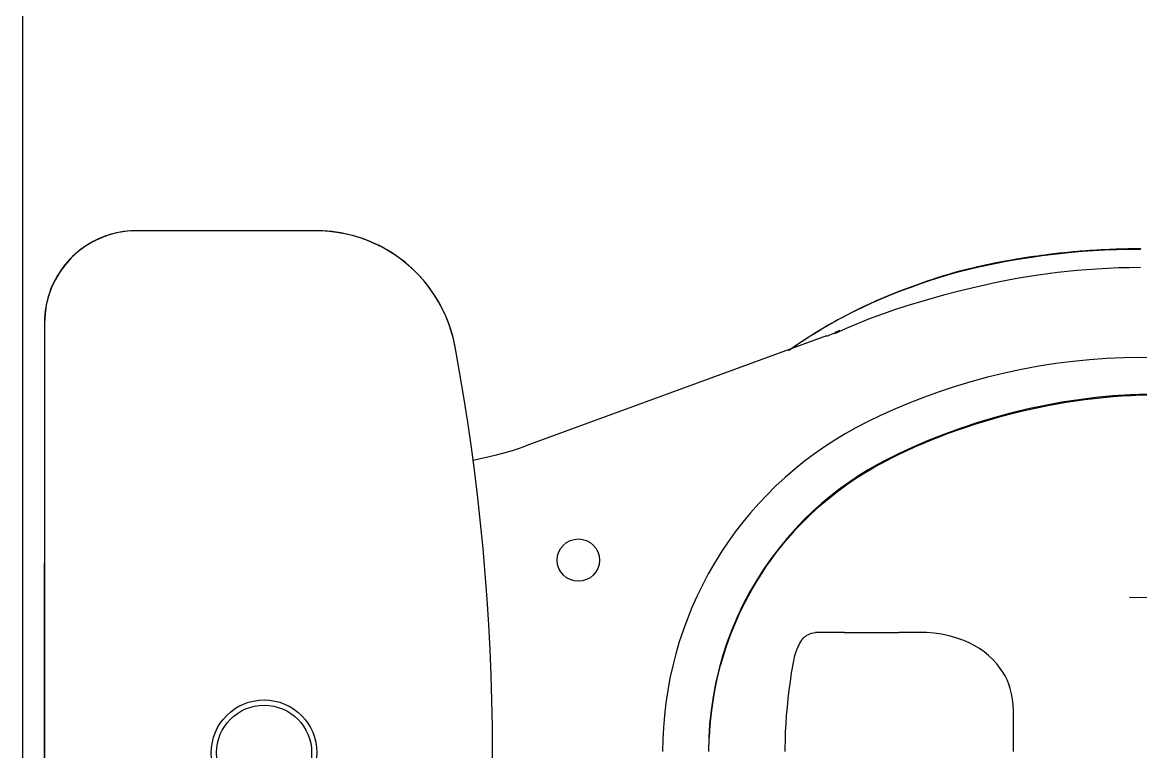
# Model space of a CAD drawing. Header units: metres. Extents: x 2442 to 5008, y 1070 to 2228.
# Drawn here: x 2512.3667 to 2512.7901, y 1093.9541 to 1094.23 of the extents above; entities that cross this region are included whole.
import ezdxf

# ---------------------------------------------------------------- set-up
doc = ezdxf.new("R2010")
doc.units = ezdxf.units.M
for name, color, linetype in [('ARQ LAYOUT', 252, 'Continuous'), ('ARQ_PAREDES', 6, 'Continuous'), ('LINHA_DE_CHAMADA', 7, 'Continuous')]:
    doc.layers.add(name, color=color, linetype=linetype)

# ---------------------------------------------------------------- blocks, each defined once
blk = doc.blocks.new('CD00_p')
for p, q in [((-175.2266546345957, 76.55139775381792), (-178.3189347745186, 75.09397582824408)), ((-176.0251945311991, 76.24127044275576), (-177.2697684598472, 75.6629494333344)), ((-174.7582611647145, 76.77025585970654), (-176.0251945311991, 76.24127044275576)), ((-172.0084002635944, 77.69799047064328), (-175.2266546345957, 76.55139775381792)), ((-173.470889972009, 77.24907754512554), (-174.7582611647145, 76.77025585970654)), ((-172.1650358007353, 77.67698132144608), (-173.470889972009, 77.24907754512554)), ((-170.8426840981411, 78.05328836773606), (-172.1650358007353, 77.67698132144608)), ((-168.695891824725, 78.52389391660466), (-172.0084002635944, 77.69799047064328)), ((-169.5058481982455, 78.3773965406669), (-170.8426840981411, 78.05328836773606)), ((-168.1565665319805, 78.64878161555743), (-169.5058481982455, 78.3773965406669)), ((-165.3214094129323, 79.02265092308113), (-168.695891824725, 78.52389391660466)), ((-166.7968997604036, 78.86699844128987), (-168.1565665319805, 78.64878161555743)), ((-165.4289278315202, 79.0316820025999), (-166.7968997604036, 78.86699844128987)), ((-164.0547469759905, 79.14254838210132), (-165.4289278315202, 79.0316820025999)), ((-161.9173917002344, 79.19115502845307), (-165.3214094129323, 79.02265092308113)), ((-162.6765510132311, 79.19939379696063), (-164.0547469759905, 79.14254838210132)), ((-161.9173917002344, 79.2075893423484), (-162.6765510132311, 79.19939379696063)), ((-161.9833944681669, 79.53942688683588), (-161.9833944681653, 79.20935671989969)), ((-161.9173917002344, 79.20758934234829), (-161.9173917002344, 79.19115502845307)), ((162.7722281529548, 79.2075893423476), (-161.9173917002344, 79.20758934234829)), ((162.7722281529548, 79.19115502845244), (-161.9173917002344, 79.19115502845307)), ((162.7722281529548, 79.19115502845244), (162.7722281529548, 79.2075893423052)), ((163.1769446793436, 79.20526053312727), (162.7722281529548, 79.20758934234772)), ((166.1762458656527, 79.02265092308045), (162.7722281529548, 79.19115502845244)), ((164.5551987179528, 79.16234589584934), (163.1769446793436, 79.20526053312727)), ((165.9299091352246, 79.06543067131201), (164.5551987179528, 79.16234589584934)), ((167.2989713966646, 78.91469382815387), (165.9299091352246, 79.06543067131201)), ((169.5507282774454, 78.52389391660398), (166.1762458656527, 79.02265092308045)), ((168.660293060545, 78.71039563985636), (167.2989713966646, 78.91469382815387)), ((170.0117967878776, 78.45287689461867), (168.660293060545, 78.71039563985636)), ((172.8632367163149, 77.69799047064254), (169.5507282774454, 78.52389391660398)), ((171.351423285263, 78.14255800841363), (170.0117967878776, 78.45287689461867)), ((172.6771341797311, 77.77993804754027), (171.351423285263, 78.14255800841363)), ((173.9869148252122, 77.36559366668848), (172.6771341797311, 77.77993804754027)), ((176.081491087316, 76.55139775381713), (172.8632367163149, 77.69799047064254)), ((175.2787770409464, 76.90017796814988), (173.9869148252122, 77.36559366668848)), ((176.5507617826692, 76.38441928735006), (175.2787770409464, 76.90017796814988)), ((179.173771227239, 75.09397582824317), (176.081491087316, 76.55139775381713)), ((177.8009417478084, 75.81911990940728), (176.5507617826692, 76.38441928735006)), ((-183.0926332201988, 72.06528297542656), (-184.1648714612283, 71.21228897764797)), ((-181.2545058996186, 73.33897512520218), (-184.004053287723, 71.30295160167998)), ((-181.987342195371, 72.87537716092527), (-183.0926332201988, 72.06528297542656)), ((-180.8506693115474, 73.64133247533869), (-181.987342195371, 72.87537716092527)), ((-178.3189347745186, 75.09397582824408), (-181.2545058996186, 73.33897512520218)), ((-179.6843330301787, 74.3619741527919), (-180.8506693115474, 73.64133247533869)), ((-178.4900971361891, 75.03619346800463), (-179.6843330301787, 74.3619741527919)), ((-177.2697684598472, 75.6629494333344), (-178.4900971361891, 75.03619346800463)), ((179.0274239163945, 75.20515472084764), (177.8009417478084, 75.81911990940728)), ((180.2283520295873, 74.54346980007386), (179.0274239163945, 75.20515472084764)), ((182.109342352339, 73.33897512520127), (179.173771227239, 75.09397582824317)), ((181.4019090080292, 73.8350809495484), (180.2283520295873, 74.54346980007386)), ((182.5463193123034, 73.08107217206941), (181.4019090080292, 73.8350809495484)), ((184.8588897404435, 71.30295160167913), (182.109342352339, 73.33897512520127)), ((183.65985124785, 72.28259409289194), (182.5463193123034, 73.08107217206941)), ((184.7408192166609, 71.4408623288333), (183.65985124785, 72.28259409289194)), ((-186.5401092355909, 69.00560622592025), (-188.8374546113506, 66.46955027805234)), ((-187.1673180300448, 68.4092250354513), (-188.0916588146128, 67.3982464555275)), ((-186.2037564200895, 69.38286841899446), (-187.1673180300448, 68.4092250354513)), ((-184.004053287723, 71.30295160167998), (-186.5401092355909, 69.00560622592025)), ((-185.202435681003, 70.31769672289346), (-186.2037564200895, 69.38286841899446)), ((-184.1648714612283, 71.21228897764797), (-185.202435681003, 70.31769672289346)), ((185.7875859179204, 70.55715580493961), (184.7408192166609, 71.4408623288333)), ((187.3949456883112, 69.00560622591934), (184.8588897404435, 71.30295160167913)), ((186.7985644978436, 69.63281502037188), (185.7875859179204, 70.55715580493961)), ((187.7722078813876, 68.66925341041565), (186.7985644978436, 69.63281502037188)), ((189.6922910640711, 66.46955027805149), (187.3949456883112, 69.00560622591934)), ((188.7070361852856, 67.66793267133022), (187.7722078813876, 68.66925341041565)), ((-190.8734781348728, 63.72000288994792), (-192.6284788379147, 60.78443176484791)), ((-190.6155751817418, 64.1569798499113), (-191.3695839592221, 63.01256954563473)), ((-188.8374546113506, 66.46955027805234), (-190.8734781348728, 63.72000288994792)), ((-189.8170971025644, 65.27051178545781), (-190.6155751817418, 64.1569798499113)), ((-188.9753653385052, 66.35147975426946), (-189.8170971025644, 65.27051178545781)), ((-188.0916588146128, 67.3982464555275), (-188.9753653385052, 66.35147975426946)), ((189.6016284400399, 66.63036845155557), (188.7070361852856, 67.66793267133022)), ((190.4546224378188, 65.55813021052558), (189.6016284400399, 66.63036845155557)), ((191.7283145875932, 63.72000288994707), (189.6922910640711, 66.46955027805149)), ((191.264716623319, 64.45283918569555), (190.4546224378188, 65.55813021052558)), ((192.0306719377319, 63.31616630187244), (191.264716623319, 64.45283918569555)), ((193.4833152906351, 60.78443176484706), (191.7283145875932, 63.72000288994707)), ((-192.6284788379147, 60.78443176484791), (-194.0859007634887, 57.69215162492503)), ((-193.3536229190801, 59.41160228541463), (-193.9189222970225, 58.16142232027607)), ((-192.7396577305203, 60.63808445400156), (-193.3536229190801, 59.41160228541463)), ((-192.0779728097462, 61.8390125671948), (-192.7396577305203, 60.63808445400156)), ((-191.3695839592221, 63.01256954563473), (-192.0779728097462, 61.8390125671948)), ((192.7513136151856, 62.14983002050269), (192.0306719377319, 63.31616630187244)), ((193.4255329303979, 60.95559412651352), (192.7513136151856, 62.14983002050269)), ((194.0522888957271, 59.73526545017216), (193.4255329303979, 60.95559412651352)), ((194.9407372162089, 57.69215162492412), (193.4833152906351, 60.78443176484706)), ((194.6306099051489, 58.49069152152276), (194.0522888957271, 59.73526545017216)), ((-194.9000966763616, 55.59757536281683), (-195.3144410572131, 54.287794717336)), ((-194.0859007634887, 57.69215162492503), (-195.2324934803141, 54.47389725392384)), ((-194.4346809778224, 56.88943757855293), (-194.9000966763616, 55.59757536281683)), ((-193.9189222970225, 58.16142232027607), (-194.4346809778224, 56.88943757855293)), ((195.1595953220987, 57.22375815504012), (194.6306099051489, 58.49069152152276)), ((196.0873299330344, 54.47389725392293), (194.9407372162089, 57.69215162492412)), ((195.6384170075169, 55.93638696233637), (195.1595953220987, 57.22375815504012)), ((196.066320783838, 54.63053279106032), (195.6384170075169, 55.93638696233637)), ((-196.0583969262755, 51.16138881505441), (-196.557153932752, 47.78690640326153)), ((-195.9873799042912, 51.62245732548178), (-196.2448986495287, 50.27095359815047)), ((-195.2324934803141, 54.47389725392384), (-196.0583969262755, 51.16138881505441)), ((-195.6770610180862, 52.96208382286807), (-195.9873799042912, 51.62245732548178)), ((-195.3144410572131, 54.287794717336), (-195.6770610180862, 52.96208382286807)), ((196.4426278301272, 53.30818108846904), (196.066320783838, 54.63053279106032)), ((196.9132333789957, 51.1613888150535), (196.0873299330344, 54.47389725392293)), ((196.7667360030583, 51.97134518857195), (196.4426278301272, 53.30818108846904)), ((197.0381210779487, 50.62206352230749), (196.7667360030583, 51.97134518857195)), ((197.4119903854723, 47.78690640326067), (196.9132333789957, 51.1613888150535)), ((-196.557153932752, 47.78690640326153), (-196.725658038124, 44.38288869056373)), ((-196.599933680984, 47.54056967282725), (-196.6968489055211, 46.16585925555808)), ((-196.4491968378264, 48.90963193426666), (-196.599933680984, 47.54056967282725)), ((-196.2448986495287, 50.27095359815047), (-196.4491968378264, 48.90963193426666)), ((197.2563379036811, 49.26239675073009), (197.0381210779487, 50.62206352230749)), ((197.4210214649912, 47.89442482184745), (197.2563379036811, 49.26239675073009)), ((197.5804944908443, 44.38288869056282), (197.4119903854723, 47.78690640326067)), ((197.5318878444925, 46.52024396631663), (197.4210214649912, 47.89442482184745)), ((-196.7397635427989, 44.78760521694727), (-196.7420923520192, 44.38288869056385)), ((-196.7420923520192, 44.38288869056373), (-196.725658038124, 44.38288869056373)), ((-196.7420923520192, 44.38288869056373), (-196.7420923520193, -23.87183795621706)), ((-196.6968489055211, 46.16585925555808), (-196.7397635427989, 44.78760521694727)), ((-196.725658038124, 44.38288869056373), (-196.7256580381242, -23.87183795621706)), ((197.5887332593516, 45.14204800355958), (197.5318878444925, 46.52024396631663)), ((197.5804944908442, -23.4247148135014), (197.5804944908443, 44.38288869056282)), ((197.5804944908443, 44.38288869056282), (197.596928804697, 44.38288869056282)), ((197.5969288047394, 44.38288869056282), (197.5887332593516, 45.14204800355958)), ((197.5969288047392, -23.4247148135014), (197.5969288047394, 44.38288869056282)), ((-196.7420923520193, -23.87183795621706), (-196.7256580381242, -23.87183795621706)), ((-196.7403797082239, -23.87182665587085), (-196.7399179099224, -24.07507753756045)), ((-196.7399179099224, -24.07507753756045), (-196.7058588790475, -25.7894997241541)), ((-196.7256580381242, -23.87183795621706), (-196.6384252906903, -26.88554521767725)), ((197.5248533589492, -26.1562768485478), (197.5846864838659, -24.43636284142792)), ((197.5383038393322, -25.53357048437579), (197.5804944908442, -23.4247148135014)), ((197.5804944908442, -23.4247148135014), (197.5969288047392, -23.4247148135014)), ((197.5846864838659, -24.43636284142792), (197.5946069265527, -23.42455001396581)), ((-196.7058588790475, -25.7894997241541), (-196.6177438145822, -27.50515361715708)), ((-196.6384252906903, -26.88554521767725), (-196.381207859897, -29.89903906890788)), ((-196.6177438145822, -27.50515361715708), (-196.4756328869863, -29.21684245581434)), ((-196.4756328869863, -29.21684245581434), (-196.2799201298654, -30.91909051148775)), ((196.9629156065258, -31.51569083481621), (197.3348413408681, -28.52802497788696)), ((197.0269420384563, -31.24911208418081), (197.2451054452616, -29.56770447092072)), ((197.2451054452616, -29.56770447092072), (197.4113867497893, -27.86863650379109)), ((197.3348413408681, -28.52802497788696), (197.5383038393322, -25.53357048437579)), ((197.4113867497893, -27.86863650379109), (197.5248533589492, -26.1562768485478)), ((-196.381207859897, -29.89903906890788), (-195.9561873255335, -32.89831604022652)), ((-196.2799201298654, -30.91909051148775), (-196.0312217815065, -32.60714703479653)), ((-196.0312217815065, -32.60714703479653), (-195.7300932064795, -34.27803749749171)), ((-195.9561873255335, -32.89831604022652), (-195.3655452673888, -35.86937266195145)), ((196.4252217618476, -34.48282595713169), (196.9629156065258, -31.51569083481621)), ((196.427849751306, -34.59984830852238), (196.7544016261984, -32.92855578783491)), ((196.7544016261984, -32.92855578783491), (197.0269420384563, -31.24911208418081)), ((-195.7300932064795, -34.27803749749171), (-195.3760905657121, -35.93685448391835)), ((-195.3760905657121, -35.93685448391835), (-194.9682757991844, -37.58980180902626)), ((-195.3655452673888, -35.86937266195145), (-194.6114632652522, -38.79820546440072)), ((-194.9682757991844, -37.58980180902626), (-194.5064367634347, -39.23665709604649)), ((194.8633102436541, -40.30053560579614), (195.7244549323762, -37.41568824680218)), ((195.1277879220196, -39.55712634598132), (195.6135552133206, -37.91806049719924)), ((195.6135552133206, -37.91806049719924), (196.047293890733, -36.26425194115399)), ((195.7244549323762, -37.41568824680218), (196.4252217618476, -34.48282595713169)), ((196.047293890733, -36.26425194115399), (196.427849751306, -34.59984830852238)), ((-194.6114632652522, -38.79820546440072), (-193.6961228989128, -41.67081097789247)), ((-194.5064367634347, -39.23665709604649), (-193.9916008727363, -40.87232340532711)), ((-193.9916008727363, -40.87232340532711), (-193.42513787252, -42.49154670085608)), ((-193.6961228989128, -41.67081097789247), (-192.6173810908009, -44.48760403927145)), ((193.8444828212237, -43.12362593608185), (194.8633102436541, -40.30053560579614)), ((194.0053631854693, -42.77641244846831), (194.5912652762467, -41.17771862967345)), ((194.5912652762467, -41.17771862967345), (195.1277879220196, -39.55712634598132)), ((-193.42513787252, -42.49154670085608), (-192.8090306117661, -44.08834743901571)), ((-192.8090306117661, -44.08834743901571), (-192.1452069484786, -45.65789331169043)), ((-192.6173810908009, -44.48760403927145), (-191.3770540848327, -47.24758511327821)), ((-192.1452069484786, -45.65789331169043), (-191.4363032055251, -47.19483616369035)), ((191.3284581996397, -48.58619158549737), (192.6654932097189, -45.88609367996668)), ((191.9424992792055, -47.45967960419119), (192.680585807736, -45.91905043715428)), ((192.6654932097189, -45.88609367996668), (193.8444828212237, -43.12362593608185)), ((192.680585807736, -45.91905043715428), (193.3716147473644, -44.34986805063244)), ((193.3716147473644, -44.34986805063244), (194.0053631854693, -42.77641244846831)), ((-191.4363032055251, -47.19483616369035), (-190.6806228989963, -48.70582074386988)), ((-191.3770540848327, -47.24758511327821), (-189.9820210488083, -49.93817136572665)), ((-190.6806228989963, -48.70582074386988), (-189.8702199469154, -50.2056376476998)), ((-189.9820210488083, -49.93817136572665), (-188.4391611505272, -52.54677996243015)), ((-189.8702199469154, -50.2056376476998), (-189.0130754997292, -51.67787879022535)), ((189.4559933511239, -51.90384334827058), (190.3305217054843, -50.45135570903915)), ((189.8406448430233, -51.21175790081298), (191.3284581996397, -48.58619158549737)), ((190.3305217054843, -50.45135570903915), (191.1592723141652, -48.97012682867131)), ((191.1592723141652, -48.97012682867131), (191.9424992792055, -47.45967960419119)), ((-189.0130754997292, -51.67787879022535), (-188.1097472917905, -53.12162059356683)), ((-188.4391611505272, -52.54677996243015), (-186.7553535577894, -55.06082806920256)), ((-188.1097472917905, -53.12162059356683), (-187.1607938922535, -54.53596463284424)), ((-187.1607938922535, -54.53596463284424), (-186.1668457593892, -55.91993793419823)), ((186.4417512983272, -56.1906487533571), (188.2093201919067, -53.75063087405306)), ((186.555393053913, -56.09147125644517), (187.5689269514315, -54.72336384942054)), ((187.5689269514315, -54.72336384942054), (188.5356136494722, -53.32765777620216)), ((188.2093201919067, -53.75063087405306), (189.8406448430233, -51.21175790081298)), ((188.5356136494722, -53.32765777620216), (189.4559933511239, -51.90384334827058)), ((-186.7553535577894, -55.06082806920256), (-184.9374774383948, -57.46773285185736)), ((-186.1668457593892, -55.91993793419823), (-185.1285464615405, -57.27259474437852)), ((-185.1285464615405, -57.27259474437852), (-184.0468394390923, -58.59269722020758)), ((-184.9374774383948, -57.46773285185736), (-182.9929272639676, -59.75678576522472)), ((-184.0468394390923, -58.59269722020758), (-182.9273762717979, -59.87417032846014)), ((182.5097613632176, -60.74550770613411), (184.5452052143218, -58.51964978686442)), ((183.2580564049936, -59.99871341103596), (184.3986143896023, -58.73094703152032)), ((184.3986143896023, -58.73094703152032), (185.4993542102398, -57.42635620074651)), ((184.5452052143218, -58.51964978686442), (186.4417512983272, -56.1906487533571)), ((185.4993542102398, -57.42635620074651), (186.555393053913, -56.09147125644517)), ((-182.9929272639676, -59.75678576522472), (-180.915721211297, -61.9392408833873)), ((-182.9273762717979, -59.87417032846014), (-181.7668647572152, -61.12065084485749)), ((-181.7668647572152, -61.12065084485749), (-180.5707714347848, -62.3259887994073)), ((-180.915721211297, -61.9392408833873), (-178.7164939718008, -64.00573663448228)), ((-180.5707714347848, -62.3259887994073), (-179.3386975206672, -63.49081146632057)), ((-179.3386975206672, -63.49081146632057), (-178.070174665437, -64.61567301644908)), ((178.0606958254577, -64.85126342818961), (180.3445523125827, -62.8590643212213)), ((179.6070350998031, -63.57076875773265), (180.8615141418705, -62.41935238444859)), ((180.3445523125827, -62.8590643212213), (182.5097613632176, -60.74550770613411)), ((180.8615141418705, -62.41935238444859), (182.0787827581372, -61.22841877117492)), ((182.0787827581372, -61.22841877117492), (183.2580564049936, -59.99871341103596)), ((-178.7164939718008, -64.00573663448228), (-176.4058802368967, -65.94691144664648)), ((-178.070174665437, -64.61567301644908), (-176.7651127142613, -65.70069403756469)), ((-176.7651127142613, -65.70069403756469), (-175.4231315224389, -66.746179198741)), ((-176.4058802368967, -65.94691144664648), (-173.9945146980026, -67.75340374801692)), ((-175.4231315224389, -66.746179198741), (-174.0435152612925, -67.75258294159045)), ((173.1815115938993, -68.43536430202556), (175.669309664883, -66.71304882310301)), ((174.2595926357641, -67.74872195079888), (175.6409245303623, -66.77158592356665)), ((175.6409245303623, -66.77158592356665), (176.989207468762, -65.75251498707087)), ((175.669309664883, -66.71304882310301), (178.0606958254577, -64.85126342818961)), ((176.989207468762, -65.75251498707087), (178.3160310570603, -64.68203673986915)), ((178.3160310570603, -64.68203673986915), (179.6070350998031, -63.57076875773265)), ((-174.0435152612925, -67.75258294159045), (-172.6252911166109, -68.71935501654832)), ((-173.9945146980026, -67.75340374801692), (-171.4930320465364, -69.41585196673054)), ((-172.6252911166109, -68.71935501654832), (-171.1940905215483, -69.62940468432004)), ((-171.4930320465364, -69.41585196673054), (-168.9028342609653, -70.93181785389595)), ((-171.1940905215483, -69.62940468432004), (-169.7294844841262, -70.49692598228802)), ((-169.7294844841262, -70.49692598228802), (-168.2343861393203, -71.31986628789849)), ((-168.9028342609653, -70.93181785389595), (-166.2231926282501, -72.30399176890512)), ((-168.2343861393203, -71.31986628789849), (-166.7118119177597, -72.09630918248195)), ((165.2082733199575, -72.70743589648828), (167.9506770221547, -71.43245179168713)), ((166.8424810273323, -71.99632096854157), (168.3776111770761, -71.24165242942087)), ((167.9506770221547, -71.43245179168713), (170.6084193755468, -70.00915366102095)), ((168.3776111770761, -71.24165242942087), (169.8919273219041, -70.43698056099834)), ((169.8919273219041, -70.43698056099834), (171.3804871080081, -69.58463335626413)), ((170.6084193755468, -70.00915366102095), (173.1815115938993, -68.43536430202556)), ((171.3804871080081, -69.58463335626413), (172.8378357246197, -68.68762367401916)), ((172.8378357246197, -68.68762367401916), (174.2595926357641, -67.74872195079888)), ((-166.7118119177597, -72.09630918248195), (-165.1650291450628, -72.82440636239198)), ((-166.2231926282501, -72.30399176890512), (-163.4671281828497, -73.5272206021948)), ((-165.1650291450628, -72.82440636239198), (-163.5978261974854, -73.50229562704413)), ((-163.5978261974854, -73.50229562704413), (-162.013591840387, -74.1285287934067)), ((-163.4671281828497, -73.5272206021948), (-160.6476619592232, -74.59635124420194)), ((-162.013591840387, -74.1285287934067), (-160.4116054805925, -74.70311876940028)), ((-160.6476619592232, -74.59635124420194), (-157.7778149918292, -75.50623058536337)), ((-160.4116054805925, -74.70311876940028), (-158.7973636588414, -75.22461589162165)), ((-158.7973636588414, -75.22461589162165), (-157.1580463991466, -75.69773726722667)), ((-157.7778149918292, -75.50623058536337), (-154.8706083151268, -76.2517055161162)), ((-157.1580463991466, -75.69773726722667), (-155.4956093781462, -76.12149240322645)), ((-155.4956093781462, -76.12149240322645), (-153.8155720881987, -76.4940074493548)), ((153.6594732729043, -76.23029179298558), (156.6068082454288, -75.59553392367292)), ((153.6621182716906, -76.24475915180045), (153.8782274360984, -76.2041793482619)), ((153.8782274360984, -76.2041793482619), (155.5577598974263, -75.85784747854896)), ((155.5577598974263, -75.85784747854896), (157.2285864073645, -75.45815062967387)), ((156.6068082454288, -75.59553392367292), (159.5229675191053, -74.79367397568393)), ((157.2285864073645, -75.45815062967387), (158.8855543517946, -75.00611142337422)), ((158.8855543517946, -75.00611142337422), (160.5233482357103, -74.50312104426376)), ((159.5229675191053, -74.79367397568393), (162.3945796814447, -73.82940896222152)), ((160.5233482357103, -74.50312104426376), (162.1373885451323, -73.9506622351193)), ((162.1373885451323, -73.9506622351193), (163.7249961684504, -73.34978045292553)), ((162.3945796814447, -73.82940896222152), (165.2082733199575, -72.70743589648828)), ((163.7249961684504, -73.34978045292553), (165.2913484692048, -72.69904580400453)), ((165.2913484692048, -72.69904580400453), (166.8424810273323, -71.99632096854157)), ((-154.8706083151268, -76.2517055161162), (-152.6399973117935, -76.70765198086403)), ((-153.8155720881987, -76.4940074493548), (-152.642362365791, -76.72154316047852)), ((-152.6429407287985, -76.72382056056475), (-152.6399973117935, -76.70765198086403)), ((153.6594732729043, -76.23029179298558), (153.6624670721559, -76.24645111968087))]:
    blk.add_line(p, q)
for radius in [20.00000000000002, 18.00000000000001]:
    blk.add_circle((0.02098818099415212, -3.929291191300592), radius)
for centre, radius, start, end in [((-162.0076557410938, 54.53565277893205), 25.00151511780735, 104.5131761884645, 107.5566878670142), ((-161.9840481983534, 54.43031432970071), 25.10902330216985, 89.99850827142919, 104.5027844674729), ((-0.7898656387018832, 757.4252460571013), 847.8584915853835, 259.6825470294983, 280.4960409509344), ((-0.7898656387018832, 757.4252460571013), 847.8420572714884, 259.6825470294983, 280.4960409509344)]:
    blk.add_arc(centre, radius, start, end)
blk = doc.blocks.new('A$C072D13A2')
for p, q in [((-0.07108031815914728, 0.08312044621970927), (0.07189317825032049, 0.08312044621970927)), ((0.07261925831016924, 0.08312044621970927), (0.07189317825032049, 0.08312044621970927)), ((0.1577306609156039, -0.2129885736142114), (0.1162504272060687, -0.0995271774381763)), ((0.00501343935911791, -0.1509394352267464), (0.0004477583552215947, -0.1508644159307551)), ((0.00957543284221174, -0.1511642003549696), (0.00501343935911791, -0.1509394352267464)), ((0.01412637440307662, -0.1515383480109449), (0.00957543284221174, -0.1511642003549696)), ((0.01885363578685428, -0.1520874204272786), (0.01412637440307662, -0.1515383480109449)), ((0.02356346530814335, -0.1527985943400836), (0.01885363578685428, -0.1520874204272786)), ((0.02824765456352907, -0.1536703413862597), (0.02356346530814335, -0.1527985943400836)), ((0.03289799515050618, -0.1547011332022521), (0.02824765456352907, -0.1536703413862597)), ((0.03750627866611467, -0.155889441424506), (0.03289799515050618, -0.1547011332022521)), ((0.04194286647589252, -0.1571952061631237), (0.03750627866611467, -0.155889441424506)), ((0.04633720725723833, -0.1586490118197617), (0.04194286647589252, -0.1571952061631237)), ((0.05068211034586056, -0.1602482112427879), (0.04633720725723833, -0.1586490118197617)), ((0.05497038507655816, -0.1619901572801155), (0.05068211034586056, -0.1602482112427879)), ((0.05919484078458481, -0.1638722027801123), (0.05497038507655816, -0.1619901572801155)), ((0.06347388190806669, -0.1659549927842363), (0.05919484078458481, -0.1638722027801123)), ((0.005635423310650367, -0.1683516936323031), (0.0004477583552215947, -0.1682407712246459)), ((0.01082075850763431, -0.1686782258173025), (0.005635423310650367, -0.1683516936323031)), ((0.005790599522697448, -0.1686402320933666), (0.008210796824187128, -0.1687560315970131)), ((0.008210796824187128, -0.1687560315970131), (0.01043385850380218, -0.168906890595963)), ((0.01043385850380218, -0.168906890595963), (0.01279896255891799, -0.1691198167472976)), ((0.01599026523899738, -0.1692194665163242), (0.01082075850763431, -0.1686782258173025)), ((0.01279896255891799, -0.1691198167472976), (0.01518341274231716, -0.1693819583367713)), ((0.02113044479938253, -0.1699745144658209), (0.01599026523899738, -0.1692194665163242)), ((0.06768281407403265, -0.1681849770570807), (0.06347388190806669, -0.1659549927842363)), ((0.07181439713303917, -0.1705579970057443), (0.06768281407403265, -0.1681849770570807)), ((0.01518341274231716, -0.1693819583367713), (0.01775252125617044, -0.1697167437789631)), ((0.01775252125617044, -0.1697167437789631), (0.02031864510399828, -0.1701056006534145)), ((0.02031864510399828, -0.1701056006534145), (0.02287826655719982, -0.1705481400456392)), ((0.02622779848161372, -0.1709424684026999), (0.02113044479938253, -0.1699745144658209)), ((0.02287826655719982, -0.1705481400456392), (0.02542738958891277, -0.1710437569379337)), ((0.02542738958891277, -0.1710437569379337), (0.02796182159727323, -0.1715916394703072)), ((0.03139397468794414, -0.1721525774751171), (0.02622779848161372, -0.1709424684026999)), ((0.02796182159727323, -0.1715916394703072), (0.03047831404910539, -0.1721909854834394)), ((0.03047831404910539, -0.1721909854834394), (0.03297573165900758, -0.1728408303372362)), ((0.03650839969986919, -0.1735827976060591), (0.03139397468794414, -0.1721525774751171)), ((0.03297573165900758, -0.1728408303372362), (0.03546656661274028, -0.1735444996495517)), ((0.03546656661274028, -0.1735444996495517), (0.03793950001863777, -0.1742991112735126)), ((0.04155719622349352, -0.1752289827793447), (0.03650839969986919, -0.1735827976060591)), ((0.07586139093518796, -0.1730698940377806), (0.07181439713303917, -0.1705579970057443)), ((0.07981655533058074, -0.1757165095600612), (0.07586139093518796, -0.1730698940377806)), ((0.03793950001863777, -0.1742991112735126), (0.04039520377227745, -0.1751048245239417)), ((0.04039520377227745, -0.1751048245239417), (0.04283427291329645, -0.1759618266760299)), ((0.04652648696583128, -0.1770869869794751), (0.04155719622349352, -0.1752289827793447)), ((0.04283427291329645, -0.1759618266760299), (0.04525682943221909, -0.1768701724847688)), ((0.04525682943221909, -0.1768701724847688), (0.047663193844528, -0.1778300177247729)), ((0.05127507140605303, -0.1790947154054265), (0.04652648696583128, -0.1770869869794751)), ((0.08357081994199689, -0.1784171312333456), (0.07981655533058074, -0.1757165095600612)), ((0.047663193844528, -0.1778300177247729), (0.05004907349393761, -0.1788402954261983)), ((0.05004907349393761, -0.1788402954261983), (0.05240228292177562, -0.1798955891185869)), ((0.05594010863342191, -0.1812993864245982), (0.05127507140605303, -0.1790947154054265)), ((0.05240228292177562, -0.1798955891185869), (0.05473877615031597, -0.1810025912720903)), ((0.05473877615031597, -0.1810025912720903), (0.05705636274069548, -0.1821604528333864)), ((0.06050960963329999, -0.1836951906561808), (0.05594010863342191, -0.1812993864245982)), ((0.08723621392346104, -0.181243465165835), (0.08357081994199689, -0.1784171312333456)), ((0.09080682764579251, -0.1841906340114292), (0.08723621392346104, -0.181243465165835)), ((0.05705636274069548, -0.1821604528333864), (0.05935288767614111, -0.183368258949713)), ((0.05935288767614111, -0.183368258949713), (0.06162622205556545, -0.1846250246562704)), ((0.06497158539059456, -0.1862763187195924), (0.06050960963329999, -0.1836951906561808)), ((0.06162622205556545, -0.1846250246562704), (0.0638742714363616, -0.1859296989268842)), ((0.0638742714363616, -0.1859296989268842), (0.06609498386524137, -0.1872811692414871)), ((0.06925341184933131, -0.1889958051644953), (0.06497158539059456, -0.1862763187195924)), ((0.09427675147844639, -0.1872537604240279), (0.09080682764579251, -0.1841906340114292)), ((0.06609498386524137, -0.1872811692414871), (0.06828604719930809, -0.1886780642014401)), ((0.06828604719930809, -0.1886780642014401), (0.07044551670242072, -0.1901191355677838)), ((0.07342360743814424, -0.1918906479672842), (0.06925341184933131, -0.1889958051644953)), ((0.07044551670242072, -0.1901191355677838), (0.07257153573391406, -0.1916031054111045)), ((0.09764007579178724, -0.190427967057758), (0.09427675147844639, -0.1872537604240279)), ((0.1009884327818327, -0.1938096453304752), (0.09764007579178724, -0.190427967057758)), ((0.07257153573391406, -0.1916031054111045), (0.07466231993930705, -0.1931286595549864)), ((0.07747174526093659, -0.1949534927243803), (0.07342360743814424, -0.1918906479672842)), ((0.07466231993930705, -0.1931286595549864), (0.07671616218522104, -0.1946944539204196)), ((0.07671616218522104, -0.1946944539204196), (0.07873143676852123, -0.1962991209668417)), ((0.1042219097744237, -0.1973070132692101), (0.1009884327818327, -0.1938096453304752)), ((0.0004494271884141199, -0.1973013721274128), (0.001775372943939146, -0.1973129964851523)), ((0.001775372943939146, -0.1973129964851523), (0.004753246123073041, -0.1973630035618044)), ((0.004753246123073041, -0.1973630035618044), (0.00793484073210493, -0.1974697815362561)), ((0.00793484073210493, -0.1974697815362561), (0.01103179146684852, -0.197627517818546)), ((0.01103179146684852, -0.197627517818546), (0.01415876326927901, -0.1978396243850966)), ((0.01415876326927901, -0.1978396243850966), (0.01731691799068358, -0.198106701885763)), ((0.01731691799068358, -0.198106701885763), (0.02050932771226144, -0.1984298109832707)), ((0.02050932771226144, -0.1984298109832707), (0.02372373684193008, -0.1988086053179359)), ((0.02372373684193008, -0.1988086053179359), (0.02695636376120092, -0.1992430832017362)), ((0.08138739842252107, -0.1981769850324326), (0.07747174526093659, -0.1949534927243803)), ((0.07873143676852123, -0.1962991209668417), (0.08070760104646979, -0.1979415184423488)), ((0.08070760104646979, -0.1979415184423488), (0.08265790852783539, -0.1996319097111154)), ((0.08480348942430282, -0.2012214653786941), (0.08138739842252107, -0.1981769850324326)), ((0.1073350508336262, -0.2009137509235188), (0.1042219097744237, -0.1973070132692101)), ((0.1522459193101895, -0.1984919025242107), (0.1538062750723839, -0.2007404128189592)), ((0.1530515410877342, -0.1998542379021728), (0.1524050953216829, -0.1989227727870002)), ((0.02695636376120092, -0.1992430832017362), (0.03020543997763525, -0.1997334430195679)), ((0.03020543997763525, -0.1997334430195679), (0.03543670249155184, -0.2006447438445775)), ((0.03543670249155184, -0.2006447438445775), (0.03615328479418167, -0.2008029191249534)), ((0.03615328479418167, -0.2008029191249534), (0.03687137209044522, -0.2009866198366126)), ((0.03687137209044522, -0.2009866198366126), (0.03758509556337231, -0.2011947789219448)), ((0.03758509556337231, -0.2011947789219448), (0.03828809495917085, -0.2014258081926528)), ((0.03828809495917085, -0.2014258081926528), (0.03897367145191311, -0.2016775656850314)), ((0.03897367145191311, -0.2016775656850314), (0.03963437325410268, -0.2019470831398849)), ((0.03963437325410268, -0.2019470831398849), (0.04026528112535743, -0.2022317903106341)), ((0.04026528112535743, -0.2022317903106341), (0.04087992376753391, -0.2025364644150613)), ((0.04087992376753391, -0.2025364644150613), (0.04148018932255582, -0.2028624517281514)), ((0.04148018932255582, -0.2028624517281514), (0.0420511662186982, -0.2032020328510953)), ((0.0420511662186982, -0.2032020328510953), (0.04258952225336543, -0.2035526091538031)), ((0.08265790852783539, -0.1996319097111154), (0.08457643134897808, -0.2013661626588146)), ((0.08457643134897808, -0.2013661626588146), (0.08645437488758034, -0.2031366556889225)), ((0.0881065483185921, -0.2043926280759933), (0.08480348942430282, -0.2012214653786941)), ((0.08645437488758034, -0.2031366556889225), (0.08829174888114721, -0.2049432652975156)), ((0.1103224000221417, -0.2046235383434123), (0.1073350508336262, -0.2009137509235188)), ((0.1544313894751213, -0.2018827428787517), (0.1530515410877342, -0.1998542379021728)), ((0.1538062750723839, -0.2007404128189592), (0.1563760214362446, -0.20460716689945)), ((0.1556773100337523, -0.2037623823721333), (0.1544313894751213, -0.2018827428787517)), ((0.04258952225336543, -0.2035526091538031), (0.04307999406000818, -0.2039022473340992)), ((0.04322551610857772, -0.2039931680787959), (0.04307988847813249, -0.2039017960103138)), ((0.04308357869922474, -0.2038994014631044), (0.04318183155555744, -0.20397485593071)), ((0.04318183155555744, -0.20397485593071), (0.04352097815944944, -0.204277986388206)), ((0.04352097815944944, -0.204277986388206), (0.04384696391207399, -0.204638332505283)), ((0.04384696391207399, -0.204638332505283), (0.04415746506901996, -0.2050539303781989)), ((0.04415746506901996, -0.2050539303781989), (0.04445255733116937, -0.2055258745645006)), ((0.04445255733116937, -0.2055258745645006), (0.04473327490586598, -0.2060641123232472)), ((0.04473327490586598, -0.2060641123232472), (0.04499105606146259, -0.2066647969629685)), ((0.04499105606146259, -0.2066647969629685), (0.0452170521239168, -0.2073141471985309)), ((0.0452170521239168, -0.2073141471985309), (0.04541084659376793, -0.2080142267527663)), ((0.09128979183014962, -0.2076839280050535), (0.0881065483185921, -0.2043926280759933)), ((0.08829174888114721, -0.2049432652975156), (0.09008854965395585, -0.2067858831496778)), ((0.09008854965395585, -0.2067858831496778), (0.09184476067684955, -0.2086644167945906)), ((0.1131785014044908, -0.208430055578674), (0.1103224000221417, -0.2046235383434123)), ((0.1567959230715132, -0.205489473571788), (0.1556773100337523, -0.2037623823721333)), ((0.1563760214362446, -0.20460716689945), (0.1591415596194565, -0.2090122303573025)), ((0.1577928385331688, -0.2070607393975479), (0.1567959230715132, -0.205489473571788)), ((0.1586726637601714, -0.2084728297932088), (0.1577928385331688, -0.2070607393975479)), ((0.04541084659376793, -0.2080142267527663), (0.04557138013524309, -0.2087666101538161)), ((0.04557667739572935, -0.2161676271216493), (0.04557667739572935, -0.2088007989555081)), ((0.09434643668191711, -0.2110888200468253), (0.09128979183014962, -0.2076839280050535)), ((0.09184476067684955, -0.2086644167945906), (0.09356035178734601, -0.2105787891014188)), ((0.09356035178734601, -0.2105787891014188), (0.09523527845658464, -0.2125289376429009)), ((0.09721240915450835, -0.2145285454646455), (0.09434643668191711, -0.2110888200468253)), ((0.1158271524232077, -0.212221040599843), (0.1131785014044908, -0.208430055578674)), ((0.1594394442786324, -0.2097226775613308), (0.1586726637601714, -0.2084728297932088)), ((0.1591415596194565, -0.2090122303573025), (0.1617905316461474, -0.2134970140448331)), ((0.1600967271187983, -0.2108075867843127), (0.1594394442786324, -0.2097226775613308)), ((0.1605324558290704, -0.2115329288217254), (0.1600967271187983, -0.2108075867843127)), ((0.1609055786138924, -0.2121570275648992), (0.1605324558290704, -0.2115329288217254)), ((0.09523527845658464, -0.2125289376429009), (0.09686935368245031, -0.2145146558216311)), ((0.09686935368245031, -0.2145146558216311), (0.0984624198158599, -0.2165357807630244)), ((0.09995310662770862, -0.2180726461451741), (0.09721240915450835, -0.2145285454646455)), ((0.1183503300967459, -0.2161012352894431), (0.1158271524232077, -0.212221040599843)), ((0.1577306609156039, -0.2129885736142114), (0.1577028342385347, -0.2130045324959156)), ((0.1612171356664476, -0.2126790868101125), (0.1609055786138924, -0.2121570275648992)), ((0.161502007278159, -0.2131576978056273), (0.1612171356664476, -0.2126790868101125)), ((0.1619465948929246, -0.2139148048729567), (0.161502007278159, -0.2131576978056273)), ((0.1617905316461474, -0.2134970140448331), (0.1643232151636767, -0.2180612180195567)), ((0.162486368174541, -0.2148485694210649), (0.1619465948929246, -0.2139148048729567)), ((0.1631185844289575, -0.2159610203361808), (0.162486368174541, -0.2148485694210649)), ((0.04557667739572935, -0.219739840794773), (0.04557667739572935, -0.216383226275866)), ((0.04557667739572935, -0.219739840794773), (0.04557667739572935, -0.2402595789749284)), ((0.0984624198158599, -0.2165357807630244), (0.1000144027916576, -0.2185922760140784)), ((0.1025631599995904, -0.221714042955), (0.09995310662770862, -0.2180726461451741)), ((0.1000144027916576, -0.2185922760140784), (0.1015252121687809, -0.2206841174597685)), ((0.120744072515663, -0.2200640813728114), (0.1183503300967459, -0.2161012352894431)), ((0.123004417771881, -0.2241030205748302), (0.120744072515663, -0.2200640813728114)), ((0.1605595715623167, -0.2204216213135624), (0.1585255973709536, -0.2159489752245918)), ((0.1598027346394701, -0.2179437087741007), (0.1590469561033387, -0.216197345929686)), ((0.1638399698731519, -0.2172545328096476), (0.1631185844289575, -0.2159610203361808)), ((0.1646467071723237, -0.2187318197011336), (0.1638399698731519, -0.2172545328096476)), ((0.1643232151636767, -0.2180612180195567), (0.1667396305183502, -0.2227043924608552)), ((0.1655344201917615, -0.2203959214327824), (0.1646467071723237, -0.2187318197011336)), ((0.1015252121687809, -0.2206841174597685), (0.1029947406350402, -0.2228112925085952)), ((0.1050372001677715, -0.2254456567613943), (0.1025631599995904, -0.221714042955)), ((0.1029947406350402, -0.2228112925085952), (0.1044222950299627, -0.2249730287564944)), ((0.1251274039564123, -0.2282114946206093), (0.123004417771881, -0.2241030205748302)), ((0.1624781462223837, -0.2249459357863088), (0.1605595715623167, -0.2204216213135624)), ((0.1664981049084417, -0.2222501867402116), (0.1655344201917615, -0.2203959214327824)), ((0.1671402174838477, -0.2235148251741066), (0.1664981049084417, -0.2222501867402116)), ((0.1667396305183502, -0.2227043924608552), (0.1685536674599462, -0.2264060331531255)), ((0.1675318431402957, -0.2242981216488715), (0.1671402174838477, -0.2235148251741066)), ((0.1686493061970396, -0.2265859934691434), (0.1675318431402957, -0.2242981216488715)), ((0.1044222950299627, -0.2249730287564944), (0.1057996964514132, -0.2271575767392733)), ((0.1070314036405762, -0.2286860918318325), (0.1050372001677715, -0.2254456567613943)), ((0.1057996964514132, -0.2271575767392733), (0.1071272316576142, -0.2293645490728977)), ((0.127706853215841, -0.2335857545963336), (0.1251274039555028, -0.2282114946212914)), ((0.1642877359745398, -0.2295142493637741), (0.1624781462223837, -0.2249459357863088)), ((0.1685536674599462, -0.2264060331531255), (0.170288616621292, -0.230151952758888)), ((0.1698241364651949, -0.229082278551914), (0.1686493061970396, -0.2265859934691434)), ((0.1089247221179903, -0.2319875956729902), (0.1070314036405762, -0.2286860918318325)), ((0.1071272316576142, -0.2293645490728977), (0.1084084537606032, -0.2315994644172861)), ((0.1084084537606032, -0.2315994644172861), (0.1096409069764377, -0.2338591061711668)), ((0.1107143017538874, -0.2353455024826872), (0.1089247221179903, -0.2319875956729902)), ((0.1659886955908405, -0.2341021259483114), (0.1642877359745398, -0.2295142493637741)), ((0.1710470287853241, -0.2317909432358647), (0.1698241364651949, -0.229082278551914)), ((0.170288616621292, -0.230151952758888), (0.1719401794712212, -0.2339396388690602)), ((0.1723074481956246, -0.2347159508640289), (0.1710470287853241, -0.2317909432358647)), ((0.1096409069764377, -0.2338591061711668), (0.1105093094711265, -0.2355123267630006)), ((0.1105080513402754, -0.2355185652802447), (0.1105087456148794, -0.2355086090176428)), ((0.1105087456148794, -0.2355086090176428), (0.1105389846343314, -0.2354736257009336)), ((0.1105118516738912, -0.2355187234156801), (0.1106732783500775, -0.235836162063606)), ((0.1105389846343314, -0.2354736257009336), (0.1106076782443779, -0.2354191431541039)), ((0.1106076782443779, -0.2354191431541039), (0.1107143291287684, -0.2353455558306905)), ((0.1106695140215379, -0.2358392877167717), (0.1115930361293067, -0.2376843824415573)), ((0.1106707471594746, -0.2358253262636936), (0.1106698364410477, -0.235834853994902)), ((0.1107012520237731, -0.2357908332328407), (0.1106707471594746, -0.2358253262636936)), ((0.1107702672893538, -0.2357369065762214), (0.1107012520237731, -0.2357908332328407)), ((0.1107143291287684, -0.2353455558306905), (0.1107143017538874, -0.2353455024826872)), ((0.1108772917464194, -0.2356639351544345), (0.1107143288095358, -0.2353455559900794)), ((0.1108772917455099, -0.2356639351523881), (0.1107702672893538, -0.2357369065762214)), ((0.1132623677403899, -0.2404841777329239), (0.1108771298327156, -0.2356636178021745)), ((0.1301487392915988, -0.2390249592961027), (0.127706853215841, -0.2335857545963336)), ((0.167595765095939, -0.2387243169816884), (0.1659886955908405, -0.2341021259483114)), ((0.1719401794712212, -0.2339396388690602), (0.1735040574781124, -0.2377665790752417)), ((0.1735542027313386, -0.2377624269151966), (0.1723074481956246, -0.2347159508640289)), ((0.04557667739572935, -0.2477892391057139), (0.04557667739572935, -0.2402595789749284)), ((0.1115930361293067, -0.2376843824415573), (0.1130855532742316, -0.2407342667040666)), ((0.1130855532742316, -0.2407342667040666), (0.1143797086856466, -0.2434748001389835)), ((0.1155285469558294, -0.2453618146123517), (0.1132623677403899, -0.2404841777329239)), ((0.1324509105620564, -0.2445237017964246), (0.1301487392915988, -0.2390249592961027)), ((0.1691153533115539, -0.2433755842384926), (0.167595765095939, -0.2387243169816884)), ((0.1735038364172397, -0.237766563169771), (0.1749063082661451, -0.2413843379681566)), ((0.1736279139131511, -0.237764329148149), (0.1735040850262521, -0.2377666490428965)), ((0.1735932161159326, -0.2378613503067299), (0.1736480101244524, -0.2378036979180251)), ((0.1746584893212457, -0.2405772676338529), (0.1735932430701723, -0.2378613282280639)), ((0.1736480101244524, -0.2378036979180251), (0.1736279139131511, -0.237764329148149)), ((0.1756229642314793, -0.2431094770199707), (0.1746584893212457, -0.2405772676338529)), ((0.1143797086856466, -0.2434748001389835), (0.1157208868789894, -0.2464351588093905)), ((0.1181672595871532, -0.2514708348153363), (0.1155285469558294, -0.2453618146123517)), ((0.1346002758609757, -0.2500469890749173), (0.1324509105620564, -0.2445237017964246)), ((0.1712090918044851, -0.2502741308026089), (0.1691153533115539, -0.2433755842384926)), ((0.1749063082661451, -0.2413843379681566), (0.1762582614242092, -0.2450131681798666)), ((0.1764910359779606, -0.2454562071598048), (0.1756229642314793, -0.2431094770199707)), ((0.1762582614242092, -0.2450131681798666), (0.1775566250989868, -0.2486553513995204)), ((0.1772671928479213, -0.2476157908856749), (0.1764910359779606, -0.2454562071598048)), ((0.04549403393320972, -0.2507619229445481), (0.04557667739572935, -0.2477892391057139)), ((0.1157208868789894, -0.2464351588093905), (0.1170427065653712, -0.2494712453051307)), ((0.1170427065653712, -0.2494712453051307), (0.1183816948082494, -0.2526784355266045)), ((0.1779676811388526, -0.249620728730406), (0.1772671928479213, -0.2476157908856749)), ((0.1775566250989868, -0.2486553513995204), (0.178798328499397, -0.2523131852212828)), ((0.178582220984481, -0.2514284593034972), (0.1779676811388526, -0.249620728730406)), ((0.04483513109880732, -0.2565211789001296), (0.04524736538587604, -0.2536697169634863)), ((0.04524736538587604, -0.2536697169634863), (0.04549403393320972, -0.2507619229445481)), ((0.1206260497465337, -0.2576604849159594), (0.1181672595871532, -0.2514708348153363)), ((0.1183816948082494, -0.2526784355266045), (0.1196733796227818, -0.2559118968515577)), ((0.136609778312959, -0.255623685144883), (0.1346002758609757, -0.2500469890749173)), ((0.1731478673959828, -0.2572179325363777), (0.1712090918044851, -0.2502741308026089)), ((0.1791152980731567, -0.2530375404855931), (0.178582220984481, -0.2514284593034972)), ((0.178798328499397, -0.2523131852212828), (0.1799798391207332, -0.2559888791868161)), ((0.179571119456341, -0.2544466606452715), (0.1791152980731567, -0.2530375404855931)), ((0.04422642177587477, -0.2594249888056765), (0.04483513109880732, -0.2565211789001296)), ((0.1196733796227818, -0.2559118968515577), (0.1209178696171875, -0.2591721398002846)), ((0.122903816055441, -0.2639222467907985), (0.1206260497465337, -0.2576604849159594)), ((0.1384776493359823, -0.261248403570562), (0.136609778312959, -0.255623685144883)), ((0.1749487845668227, -0.2641879686414086), (0.1731478673959828, -0.2572179325363777)), ((0.1799534166661942, -0.2556546500873083), (0.179571119456341, -0.2544466606452715)), ((0.1802044421228857, -0.2564619486599895), (0.1799534166661942, -0.2556546500873083)), ((0.1799798391207332, -0.2559888791868161), (0.1810745689140276, -0.2596158971853129)), ((0.1804410918707617, -0.2572338402276273), (0.1802044421228857, -0.2564619486599895)), ((0.1807117577932331, -0.2581302211915499), (0.1804410918707617, -0.2572338402276273)), ((0.1810154775157571, -0.259154556111298), (0.1807117577932331, -0.2581302211915499)), ((0.04245354879049046, -0.2649594159972821), (0.04343430979588447, -0.2622391479976613)), ((0.04343430979588447, -0.2622391479976613), (0.04422642177587477, -0.2594249888056765)), ((0.1209178696171875, -0.2591721398002846), (0.1221151275417469, -0.2624593794091652)), ((0.1221151275417469, -0.2624593794091652), (0.1232650968390772, -0.2657738308532771)), ((0.1403878340861411, -0.2675591044071552), (0.1384776493359823, -0.261248403570562)), ((0.1813499729046271, -0.2603072115687155), (0.1810154775157571, -0.259154556111298)), ((0.1810745689140276, -0.2596158971853129), (0.1820966106106425, -0.2632564942759927)), ((0.1818159507656674, -0.2619603746672965), (0.1813499729046271, -0.2603072115687155)), ((0.1823209127169321, -0.2638226305341504), (0.1818159507656674, -0.2619603746672965)), ((0.041564875918084, -0.2669863034666378), (0.04245354879049046, -0.2649594159972821)), ((0.1249994571348907, -0.2702476023159761), (0.122903816055441, -0.2639222467907985)), ((0.1232650968390772, -0.2657738308532771), (0.1243677015759204, -0.2691157080155335)), ((0.1766327526856912, -0.2711871566395985), (0.1749487845668227, -0.2641879686414086)), ((0.1820966106106425, -0.2632564942759927), (0.1830385838443362, -0.266907321690951)), ((0.1828570894349468, -0.2658944917548069), (0.1823209127169321, -0.2638226305341504)), ((0.1834152979472492, -0.2681762464801523), (0.1828570894349468, -0.2658944917548069)), ((0.03819424340872501, -0.2726053326598503), (0.03943795293935182, -0.2708152581626564)), ((0.03943795293935182, -0.2708152581626564), (0.04058071816007214, -0.268903723229414)), ((0.04058071816007214, -0.268903723229414), (0.041564875918084, -0.2669863034666378)), ((0.1243677015759204, -0.2691157080155335), (0.1254228466668792, -0.27248522267314)), ((0.1269118716068078, -0.2766280333682971), (0.1249994571348907, -0.2702476023159761)), ((0.1421214803986004, -0.2739259208708518), (0.1403878340861411, -0.2675591044071552)), ((0.1830385838443362, -0.266907321690951), (0.1838931082488671, -0.2705650306622829)), ((0.1839847698643098, -0.2706678747954356), (0.1834152979472492, -0.2681762464801523)), ((0.183995053210765, -0.2705851382322635), (0.1838930585399794, -0.270564805581671)), ((0.183893260698369, -0.27056504103507), (0.1840297644498605, -0.2711872150757699)), ((0.1840229743897908, -0.2706150616895684), (0.183995053210765, -0.2705851382322635)), ((0.1841586825075865, -0.2712346478840573), (0.1840229751137485, -0.270615078650053)), ((0.03531888737552435, -0.2759116338122567), (0.03680773906853574, -0.2743243007032561)), ((0.03680773906853574, -0.2743243007032561), (0.03819424340872501, -0.2726053326598503)), ((0.1254228466668792, -0.27248522267314), (0.1264304181268017, -0.2758825836604046)), ((0.14367692926362, -0.280341274634111), (0.1421214803986004, -0.2739259208708518)), ((0.1782177985501221, -0.2784582941858389), (0.1766327665459357, -0.2711872150750878)), ((0.1841312254723562, -0.2712060017609019), (0.1840297367193671, -0.2711870888931571)), ((0.1840297642193036, -0.2711872150750878), (0.1849430062534339, -0.2755298301701714)), ((0.1847622612417581, -0.2743169786574526), (0.1841200204389679, -0.2712854047808833)), ((0.1841200351359475, -0.2712853936566262), (0.1841578026560455, -0.2712416945967107)), ((0.1841586600662595, -0.271234530897118), (0.1841312254723562, -0.2712060017609019)), ((0.1841578026560455, -0.2712416945967107), (0.1841586600662595, -0.271234530897118)), ((0.1853470103860673, -0.2772214907931811), (0.1847622612417581, -0.2743169786574526)), ((0.03054702288955014, -0.2796818576860005), (0.03194863858198005, -0.2787489962815926)), ((0.03194863858198005, -0.2787489962815926), (0.03368539083930955, -0.2774025806161262)), ((0.03368539083930955, -0.2774025806161262), (0.03531888737552435, -0.2759116338122567)), ((0.1264304181268017, -0.2758825836604046), (0.1273902835787339, -0.2793079968118946)), ((0.128639958092208, -0.2830550218243388), (0.1269118716068078, -0.2766280333682971)), ((0.1273902835787339, -0.2793079968118946), (0.1283021498970811, -0.2827616502136152)), ((0.1796002018645595, -0.2857720663212149), (0.1782177985501221, -0.2784582941858389)), ((0.1849430062534339, -0.2755298301701714), (0.185752663553103, -0.2796719773698442)), ((0.1858486885325874, -0.2798391799544788), (0.1853470103860673, -0.2772214907931811)), ((0.01598395039127354, -0.2837335149895353), (0.01818097468367341, -0.28365286876965)), ((0.01818097468367341, -0.28365286876965), (0.02031301735178204, -0.2834154324675637)), ((0.02031301735178204, -0.2834154324675637), (0.02237496633551928, -0.2830278459355213)), ((0.02237496633551928, -0.2830278459355213), (0.024362303432099, -0.2824965732668261)), ((0.024362303432099, -0.2824965732668261), (0.0259910724735164, -0.2819363423363939)), ((0.0259910724735164, -0.2819363423363939), (0.02756623937466429, -0.2812784614991415)), ((0.02756623937466429, -0.2812784614991415), (0.02908557951059265, -0.2805259766712425)), ((0.02908557951059265, -0.2805259766712425), (0.03054702288955014, -0.2796818576860005)), ((0.1283021498970811, -0.2827616502136152), (0.1291625173971624, -0.2862325303051421)), ((0.1301429458899293, -0.2893434406105371), (0.128639958092208, -0.2830550218243388)), ((0.1450525216700953, -0.2867975873691648), (0.14367692926362, -0.280341274634111)), ((0.185752663553103, -0.2796719773698442), (0.1865037545180712, -0.2838249691581041)), ((0.1863134349077882, -0.2823861010692781), (0.1858486885325874, -0.2798391799544788)), ((0.186742084918933, -0.2848565215836061), (0.1863134349077882, -0.2823861010692781)), ((0.0004477583552215947, -0.2837335149895353), (0.01598395039127354, -0.2837335149895353)), ((0.1291625173971624, -0.2862325303051421), (0.1299684055779835, -0.2897092616024111)), ((0.1462465986078314, -0.2932872807484728), (0.1450525216700953, -0.2867975873691648)), ((0.1807782999271694, -0.2931200482253189), (0.1796002018645595, -0.2857720663212149)), ((0.1865037545180712, -0.2838249691581041), (0.1872109987598378, -0.2880893258754895)), ((0.1871357025797806, -0.2872449552751277), (0.186742084918933, -0.2848565215836061)), ((0.1874955313355713, -0.2895461253190206), (0.1871357025797806, -0.2872449552751277)), ((0.1299684055779835, -0.2897092616024111), (0.1307200283495149, -0.2931923107755665)), ((0.1314726241976132, -0.2956759744522515), (0.1301429458899293, -0.2893434406105371)), ((0.1872109987598378, -0.2880893258754895), (0.1877287698030159, -0.2914930761032792)), ((0.1877544675930949, -0.2912828309758879), (0.1874955313355713, -0.2895461253190206)), ((0.1877287698030159, -0.2914930761032792), (0.1881732967244716, -0.2946528413906435)), ((0.1879723098440991, -0.2927996470034486), (0.1877544675930949, -0.2912828309758879)), ((0.1307200283495149, -0.2931923107755665), (0.1314175740990322, -0.296682157709256)), ((0.1326270872077657, -0.302045339340566), (0.1314726241976132, -0.2956759744522515)), ((0.1472575010666333, -0.2998027764444942), (0.1462465986078314, -0.2932872807484728)), ((0.1817453880953508, -0.3004469977336157), (0.1807782999271694, -0.2931200482253189)), ((0.188175265686823, -0.2942680603962344), (0.1879723098440991, -0.2927996470034486)), ((0.1881732967244716, -0.2946528413906435), (0.1885942111384793, -0.2979156836254333)), ((0.188363796381509, -0.2956858703698799), (0.188175265686823, -0.2942680603962344)), ((0.1885383106282461, -0.2970502689070145), (0.188363796381509, -0.2956858703698799)), ((0.1314175740990322, -0.296682157709256), (0.1320612034728583, -0.3001792868424218)), ((0.1320612034728583, -0.3001792868424218), (0.1326510493236128, -0.3036841868870397)), ((0.1480647098692316, -0.3061652626415707), (0.1472575010666333, -0.2998027764444942)), ((0.1825101722583895, -0.3077992305647967), (0.1817453880953508, -0.3004469977336157)), ((0.1887882044202343, -0.2991042860874131), (0.1885383106282461, -0.2970502689070145)), ((0.1885942111384793, -0.2979156836254333), (0.1889868503826619, -0.3012749477281886)), ((0.189005837491095, -0.3010063770134366), (0.1887882044202343, -0.2991042860874131)), ((0.1336044291133476, -0.3084442512665646), (0.1326270872077657, -0.302045339340566)), ((0.1326510493236128, -0.3036841868870397), (0.1331872166765606, -0.3071973505439018)), ((0.1889868503826619, -0.3012749477281886), (0.1894397114365347, -0.3056897661831499)), ((0.1891934067543843, -0.3027474049940793), (0.189005837491095, -0.3010063770134366)), ((0.1893531587893449, -0.3043191167264467), (0.1891934067543843, -0.3027474049940793)), ((0.1894498315655255, -0.3053166817401234), (0.1893531587893449, -0.3043191167264467)), ((0.1331872166765606, -0.3071973505439018), (0.1336697600245316, -0.310719098693653)), ((0.1344027441086837, -0.3148654262215587), (0.1336044291133476, -0.3084442512665646)), ((0.1486985635074234, -0.3125521483718785), (0.1480647098692316, -0.3061652626415707)), ((0.1830718528899524, -0.3151683503776894), (0.1825101722583895, -0.3077992305647967)), ((0.1894397114365347, -0.3056897661831499), (0.1897901061693119, -0.3096905927836815)), ((0.1895300109422351, -0.3061717789398699), (0.1894498315655255, -0.3053166817401234)), ((0.189605710108026, -0.3070038880396169), (0.1895300109422351, -0.3061717789398699)), ((0.189686916748542, -0.3079300159558898), (0.189605710108026, -0.3070038880396169)), ((0.1897728950575583, -0.3089531545492719), (0.189686916748542, -0.3079300159558898)), ((0.189862788319715, -0.3100766400052635), (0.1897728950575583, -0.3089531545492719)), ((0.1336697600245316, -0.310719098693653), (0.1340987065027548, -0.314249664297904)), ((0.149158524575796, -0.3189562982649932), (0.1486985635074234, -0.3125521483718785)), ((0.1897901061693119, -0.3096905927836815), (0.1900929031971827, -0.313887790355011)), ((0.1899555840641369, -0.3113040806438221), (0.189862788319715, -0.3100766400052635)), ((0.1900500957708573, -0.3126393570332766), (0.1899555840641369, -0.3113040806438221)), ((0.1901351116875958, -0.3139307631358861), (0.1900500957708573, -0.3126393570332766)), ((0.1340987065027548, -0.314249664297904), (0.1344737949930277, -0.3177877315715705)), ((0.1350201263858253, -0.3213015801964048), (0.1344027441086837, -0.3148654262215587)), ((0.1832994693072578, -0.3193428824192779), (0.1830718528899524, -0.3151683503776894)), ((0.1900929031971827, -0.313887790355011), (0.1903388020359671, -0.3182901811935608)), ((0.1902192695688427, -0.3153152517102171), (0.1901351116875958, -0.3139307631358861)), ((0.190301285582791, -0.3167961771562204), (0.1902192695688427, -0.3153152517102171)), ((0.1903796930369026, -0.318377057058342), (0.190301285582791, -0.3167961771562204)), ((0.1344737949930277, -0.3177877315715705), (0.1347926175858447, -0.3213117254263125)), ((0.1347926175858447, -0.3213117254263125), (0.1350562422544499, -0.3248289080445375)), ((0.1354656298963164, -0.32795127638542), (0.1350201263858253, -0.3213015801964048)), ((0.1494440556698464, -0.3253705769504904), (0.149158524575796, -0.3189562982649932)), ((0.1834618788216176, -0.3235204589118439), (0.1832994693072578, -0.3193428824192779)), ((0.1903388020359671, -0.3182901811935608), (0.1904399596346593, -0.3206385681103257)), ((0.1904529479675148, -0.3200648328215721), (0.1903796930369026, -0.318377057058342)), ((0.1904399596346593, -0.3206385681103257), (0.1905145203186294, -0.3227829239949642)), ((0.1905014735357327, -0.3213395752870838), (0.1904529479675148, -0.3200648328215721)), ((0.1905448217257799, -0.3226466786913988), (0.1905014735357327, -0.3213395752870838)), ((0.1350562422544499, -0.3248289080445375), (0.1352649710261176, -0.3283407448971047)), ((0.1495546193850714, -0.3317878490574913), (0.1494440556698464, -0.3253705769504904)), ((0.1835589215443179, -0.3276959825220729), (0.1834618788216176, -0.3235204589118439)), ((0.1905145203186294, -0.3227829239949642), (0.1905730727971786, -0.3250131119852995)), ((0.1905835270781608, -0.3240313649200743), (0.1905448217257799, -0.3226466786913988)), ((0.1905730727971786, -0.3250131119852995), (0.1906134349783315, -0.3273357342136478)), ((0.1906164147576419, -0.3254969455565515), (0.1905835270781608, -0.3240313649200743)), ((0.1906422076458512, -0.327055881003389), (0.1906164147576419, -0.3254969455565515)), ((0.1352649710261176, -0.3283407448971047), (0.1354188517389048, -0.3318457912687336)), ((0.1357155884297754, -0.3346157356968433), (0.1354656298963164, -0.32795127638542)), ((0.1835907021886669, -0.3318725122469459), (0.1835589215443179, -0.3276959825220729)), ((0.1906134349783315, -0.3273357342136478), (0.1906325628806371, -0.3295497657243232)), ((0.1906325628806371, -0.3295497657243232), (0.1906322248628385, -0.3318216481704894)), ((0.1906586615918968, -0.3285951857139935), (0.1906422076458512, -0.327055881003389)), ((0.1906658846141909, -0.3301777202284484), (0.1906586615918968, -0.3285951857139935)), ((0.1906630062362638, -0.3318419071745211), (0.1906658846141909, -0.3301777202284484)), ((0.1354188517389048, -0.3318457912687336), (0.1355179660836257, -0.3353426417500032)), ((0.1494896783151489, -0.338200979215344), (0.1495546193850714, -0.3317878490574913)), ((0.1906965959638001, -0.3318291482094082), (0.1906322248628385, -0.3318216481704894)), ((0.1906630309194952, -0.3318419048287069), (0.1907032056046774, -0.3318358240878752)), ((0.1907066473604573, -0.3318333792344674), (0.1906965959638001, -0.3318291482094082)), ((0.1907063394983197, -0.3318972145723365), (0.1907066473963823, -0.3318333858626374))]:
    blk.add_line(p, q)
blk.add_polyline3d([(0.1162504272060687, -0.0995271774381763, 0), (0.1158091416923526, -0.09832335743931253, 0), (0.1150703488037834, -0.09622864762036443, 0), (0.1144174445698809, -0.09424274521575171, 0), (0.1137753823145431, -0.09213624425024136, 0), (0.113106027939466, -0.08977176992971181, 0), (0.1124601969158903, -0.08730500252909223, 0), (0.1118341237174718, -0.08471637570892199, 0), (0.1112244406108402, -0.08198550269548832, 0), (0.1106360989124369, -0.07913087654833362, 0)])
blk.add_circle((0.07290643004580488, -0.1189802700403106), 0.008000000000000007)
blk.add_arc((0.2302829248942544, -0.1850629423006467), 0.07777275886984064, 201.0555060845321, 205.0102249077657)
at = {"ltscale": 0.1, "xscale": 0.001, "yscale": 0.001, "zscale": 0.001}
blk.add_blockref('CD00_p', (-2.098818094964372e-05, 0.003929291191298034), dxfattribs=at)

msp = doc.modelspace()

# ---------------------------------------------------------------- linework, layer by layer
at = {"layer": 'ARQ_PAREDES'}
msp.add_lwpolyline([(2512.36674894933, 1095.354769198912), (2512.36674894933, 1091.818976818368)], dxfattribs=at)
at = {"layer": 'LINHA_DE_CHAMADA'}
msp.add_lwpolyline([(2512.785889372038, 1094.012523725482), (2513.403100366419, 1094.010523188143), (2513.639562044048, 1094.172725245799)], dxfattribs=at)

# ---------------------------------------------------------------- block references
at = {"layer": 'ARQ LAYOUT', "rotation": 90}
msp.add_blockref('A$C072D13A2', (2512.458276067083, 1093.953613049369), dxfattribs=at)

doc.saveas('drawing.dxf')
